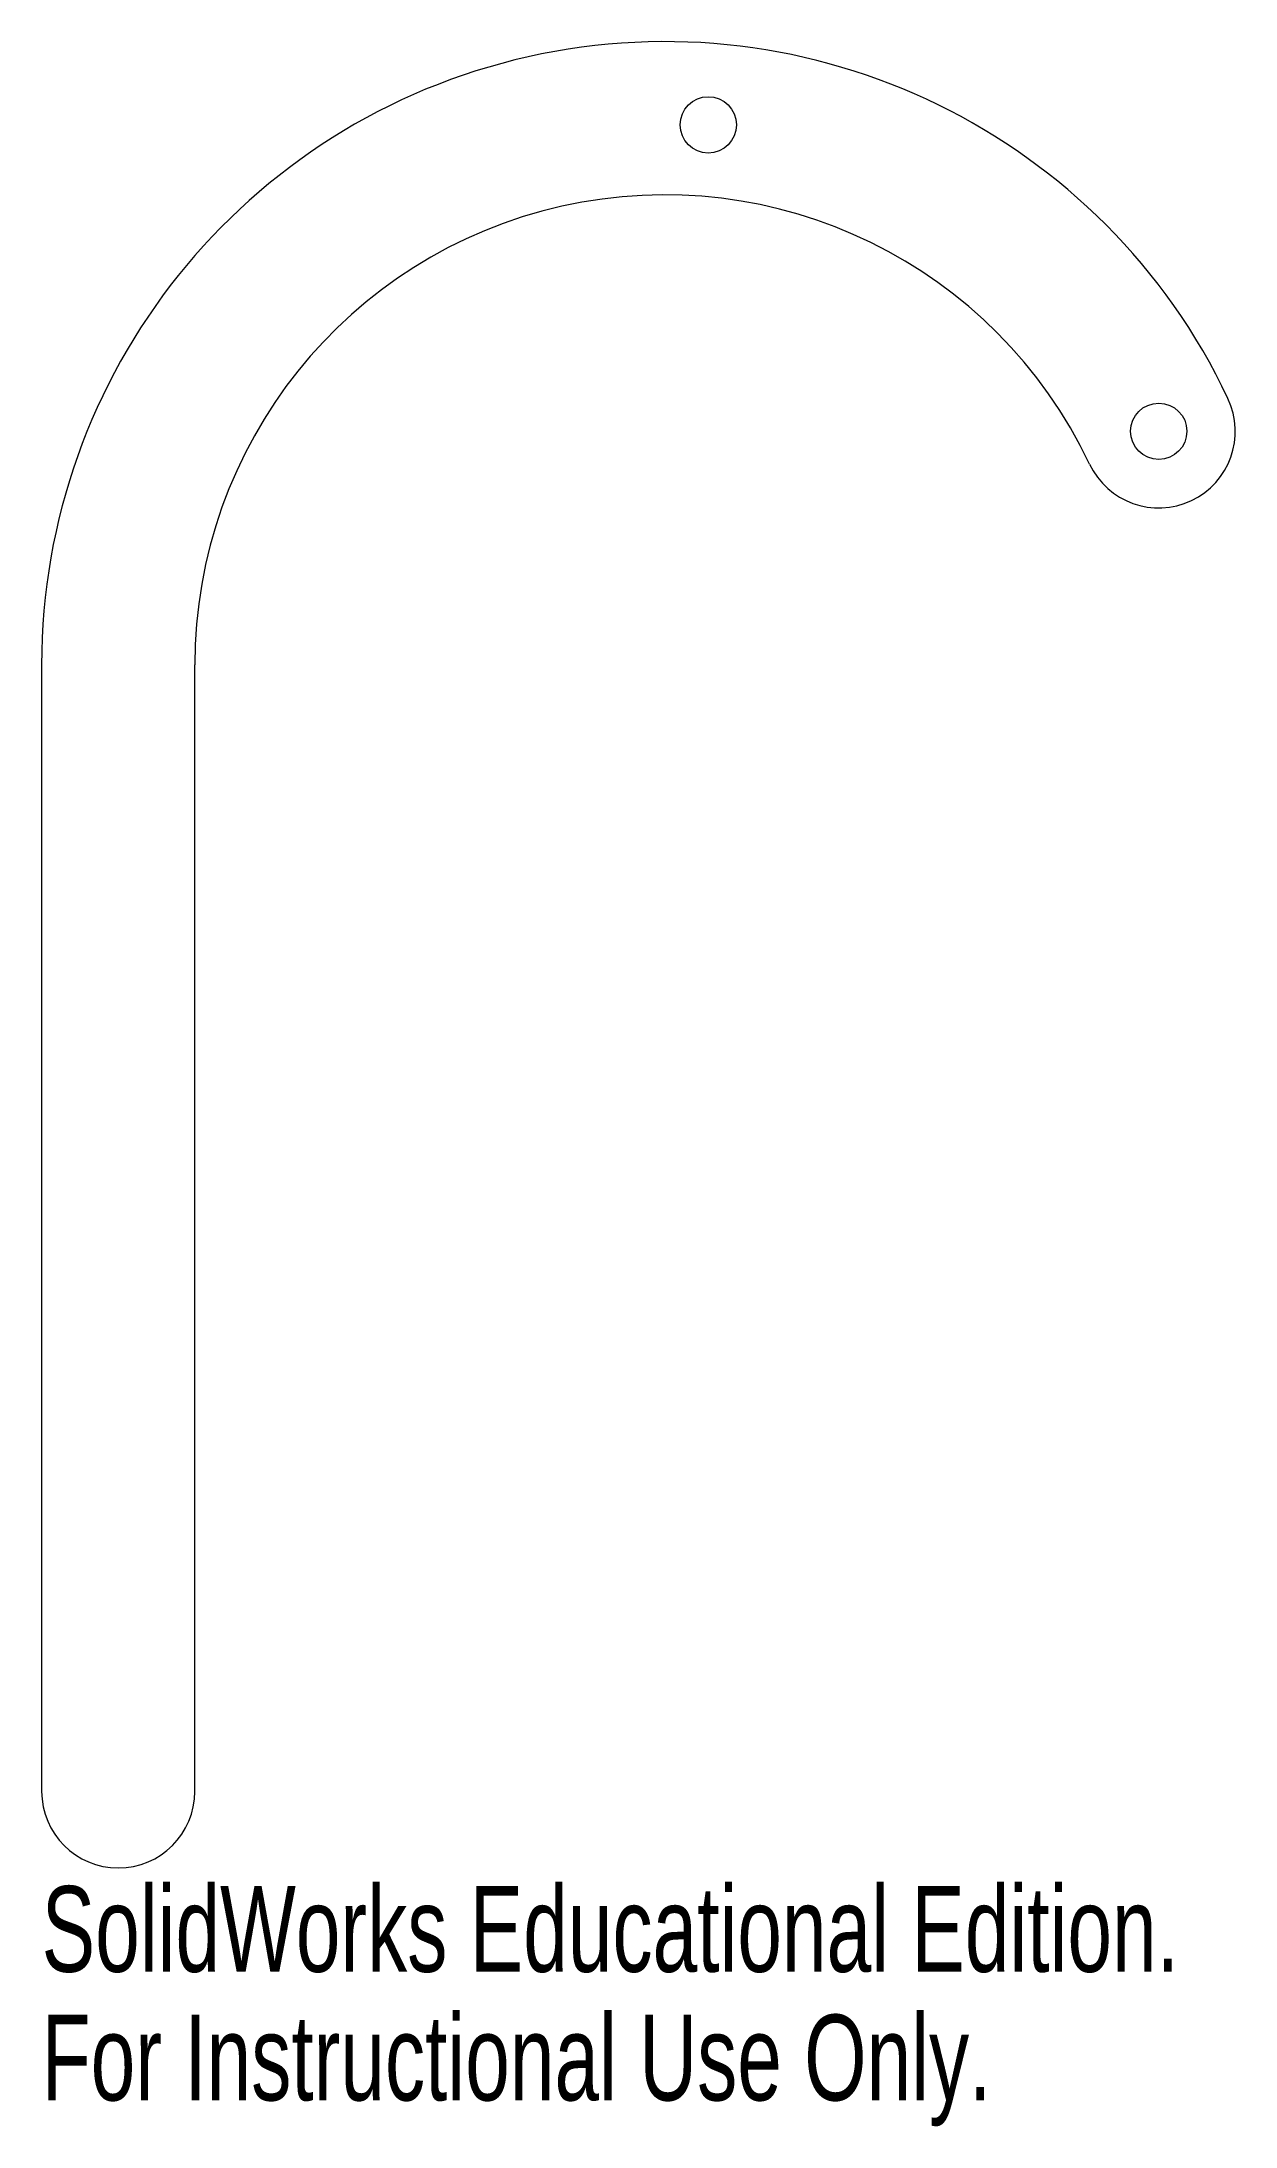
# Model space of a CAD drawing. Header units: inches. Extents: x -2.54 to 0.11, y -3.67 to 0.96.
import ezdxf

# ---------------------------------------------------------------- set-up
doc = ezdxf.new("R2010")
doc.units = ezdxf.units.IN
doc.header["$MEASUREMENT"] = 0
doc.styles.add('SLDTEXTSTYLE0', font='TXT', dxfattribs={"width": 0.7})

msp = doc.modelspace()

# ---------------------------------------------------------------- linework, layer by layer
at = {"color": 7, "linetype": 'Continuous', "lineweight": 15}
for p, q in [((-2.5368, -0.422), (-2.5368, -2.922)), ((-2.1968, -2.922), (-2.1968, -0.422))]:
    msp.add_line(p, q, dxfattribs=at)
for centre in [(-1.0568, 0.7765), (-0.0568, 0.0965)]:
    msp.add_circle(centre, 0.0625, dxfattribs=at)
for centre, radius, start, end in [((-1.1536, -0.422), 1.3832, 25.3039, 180), ((-1.1536, -0.422), 1.0432, 25.3039, 180), ((-0.0568, 0.0965), 0.17, 205.3039, 25.3039), ((-2.3668, -2.922), 0.17, 180, 0)]:
    msp.add_arc(centre, radius, start, end, dxfattribs=at)

# ---------------------------------------------------------------- texts
at = {"color": 7, "linetype": 'Continuous', "char_height": 0.1903, "attachment_point": 1, "style": 'SLDTEXTSTYLE0'}
for s, insert in [('SolidWorks Educational Edition.', (-2.5368, -3.1322)), ('For Instructional Use Only.', (-2.5368, -3.4176))]:
    msp.add_mtext(s, dxfattribs=dict(at, insert=insert))

doc.saveas('drawing.dxf')
